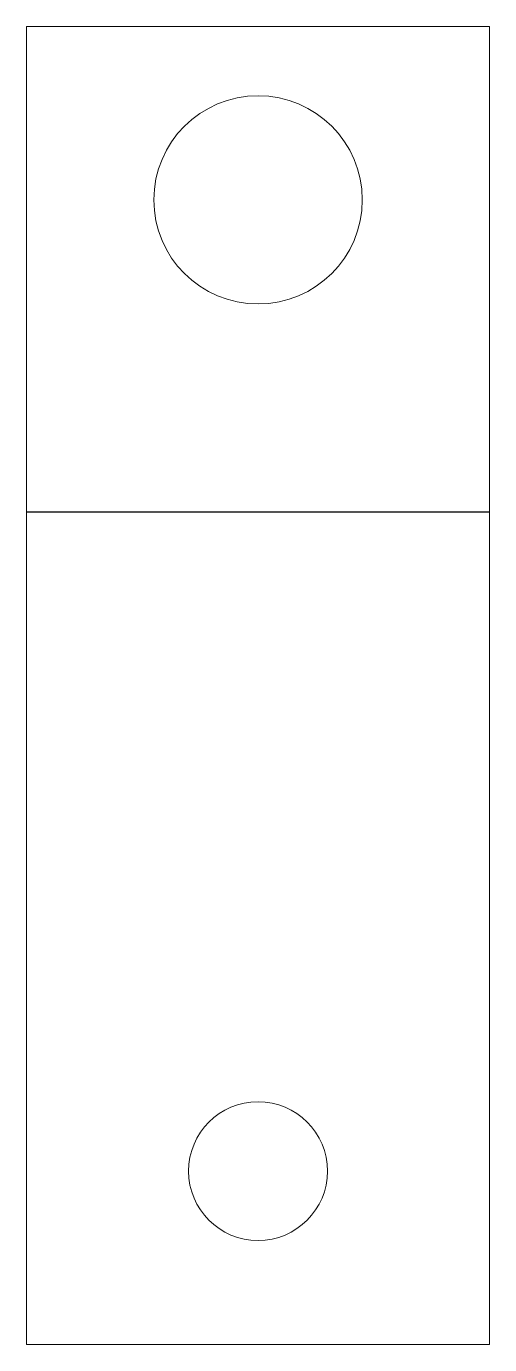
# Model space of a CAD drawing. Header units: inches. Extents: x 7 to 47, y 2 to 116.
import ezdxf
from ezdxf.lldxf.tags import DXFTag

# ---------------------------------------------------------------- set-up
doc = ezdxf.new("R2010")
doc.units = ezdxf.units.IN
doc.header["$MEASUREMENT"] = 0
doc.layers.add('51', color=7, linetype='Continuous', true_color=0xffffff)
tags = doc.linetypes.add('DASHDOT', pattern=[70, 31, -13, 13, -13]).pattern_tags.tags
tags[10:11] = [DXFTag(74, 4), DXFTag(75, 0), DXFTag(340, '0'), DXFTag(46, 0.0), DXFTag(50, 0.0), DXFTag(44, 0.0), DXFTag(45, 0.0)]
tags[8:9] = [DXFTag(74, 4), DXFTag(75, 0), DXFTag(340, '0'), DXFTag(46, 0.0), DXFTag(50, 0.0), DXFTag(44, 0.0), DXFTag(45, 0.0)]
tags[6:7] = [DXFTag(74, 4), DXFTag(75, 0), DXFTag(340, '0'), DXFTag(46, 0.0), DXFTag(50, 0.0), DXFTag(44, 0.0), DXFTag(45, 0.0)]
tags[4:5] = [DXFTag(74, 4), DXFTag(75, 0), DXFTag(340, '0'), DXFTag(46, 0.0), DXFTag(50, 0.0), DXFTag(44, 0.0), DXFTag(45, 0.0)]

msp = doc.modelspace()

# ---------------------------------------------------------------- linework, layer by layer
at = {"layer": '51', "color": 7, "linetype": 'Continuous', "lineweight": 18}
for p, q in [((7.15, 78.35), (7.15, 116.35)), ((7.15, 116.35), (47.15, 116.35)), ((47.15, 116.35), (47.15, 78.35)), ((7.15, 70.39), (7.15, 78.35)), ((47.15, 78.35), (47.15, 70.39)), ((7.15, 2.39), (7.15, 70.39)), ((47.15, 70.39), (47.15, 2.39)), ((47.15, 2.39), (7.15, 2.39))]:
    msp.add_line(p, q, dxfattribs=at)
at = {"layer": '51', "color": 6, "linetype": 'DASHDOT', "lineweight": 25}
msp.add_line((7.15, 74.37), (47.15, 74.37), dxfattribs=at)
at = {"layer": '51', "color": 7, "linetype": 'Continuous', "lineweight": 18}
for centre, radius in [((27.15, 101.35), 9), ((27.15, 17.39), 6)]:
    msp.add_circle(centre, radius, dxfattribs=at)

doc.saveas('drawing.dxf')
